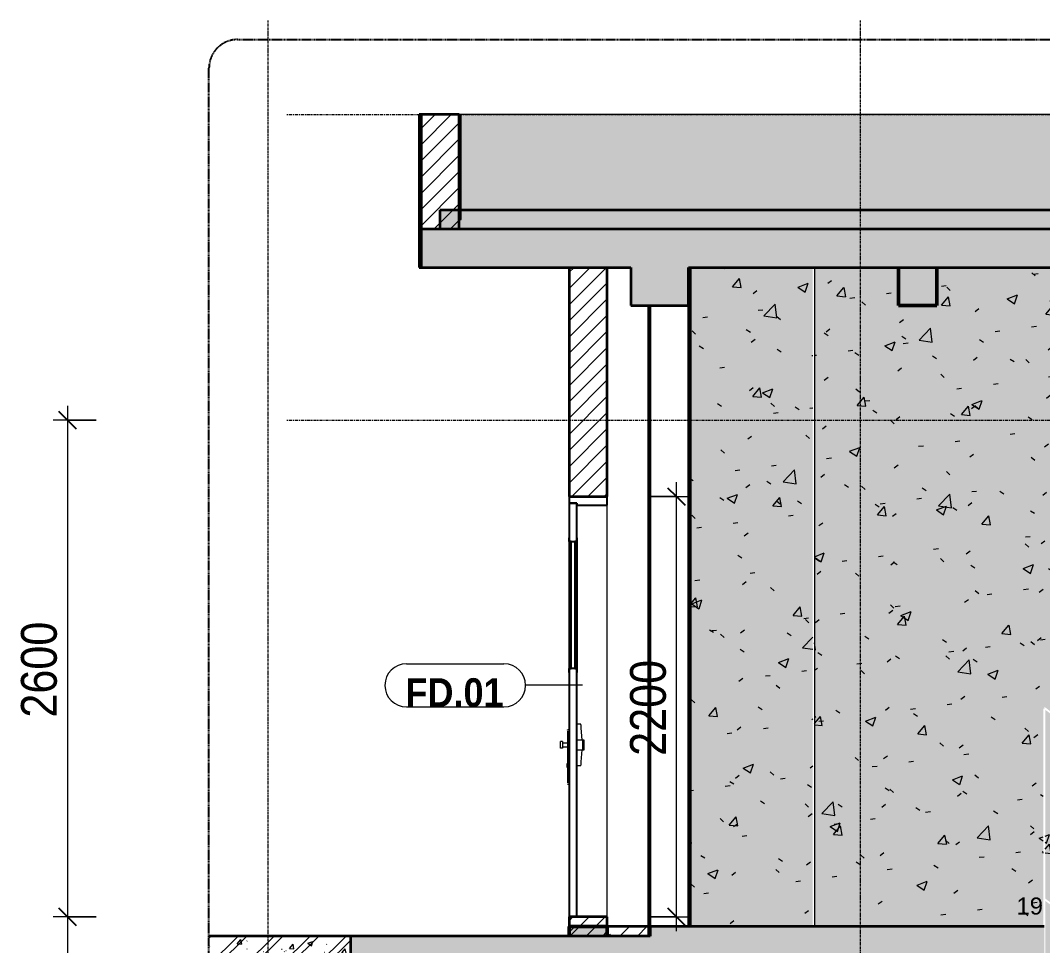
# Model space of a CAD drawing. Header units: millimetres. Extents: x 112507 to 177976, y -4970 to 80839.
# Drawn here: x 161123 to 166473, y 29450 to 34292 of the extents above; entities that cross this region are included whole.
import ezdxf

# ---------------------------------------------------------------- set-up
doc = ezdxf.new("R2010")
doc.units = ezdxf.units.MM
for name, pattern in [('Centre', [31.75, 6.35, -4.7625, 15.875, -4.7625]), ('Grid Line', [22.225, 12.7, -3.175, 3.175, -3.175]), ('Hidden', [7.14375, 4.7625, -2.38125])]:
    doc.linetypes.add(name, pattern=pattern)
for name, color, linetype, lineweight in [('0-4', 90, 'Continuous', 5), ('A-ANNO-DIMS', 211, 'Continuous', 9), ('A-ANNO-DIMS-75', 211, 'Continuous', 9), ('A-DETL-GENF', 92, 'Continuous', 18), ('A-DETL-GENF-3', 254, 'Continuous', 18), ('A-DETL-GENF-4', 92, 'Hidden', 25), ('A-DETL-MEDM', 33, 'Continuous', 35), ('A-DOOR', 31, 'Continuous', 18), ('A-DOOR-3', 31, 'Continuous', 25), ('A-DOOR-FRAM', 31, 'Continuous', 25), ('A-DOOR-FRAM-1', 31, 'Continuous', 18), ('A-DOOR-GLAZ', 31, 'Continuous', 25), ('A-DOOR-IDEN', 31, 'Continuous', 9), ('A-FLOR-FNSH-1', 7, 'Continuous', 35), ('A-FLOR-LEVL-2', 51, 'Centre', 9), ('A-FLOR-PATT-1', 253, 'Continuous', 18), ('A-FLOR-PATT-2', 8, 'Continuous', 18), ('A-WALL', 113, 'Continuous', 18), ('A-WALL-1', 7, 'Continuous', 35), ('A-WALL-FNSH-1', 250, 'Continuous', 18), ('A-WALL-PATT-2', 111, 'Continuous', 18), ('I-WALL', 2, 'Continuous', 18), ('S-BEAM-1', 43, 'Continuous', 5), ('S-BEAM-2', 90, 'Continuous', 50), ('S-GRID-1', 1, 'Grid Line', 9), ('S-STRS-ANNO', 31, 'Continuous', 18)]:
    doc.layers.add(name, color=color, linetype=linetype, lineweight=lineweight)
doc.styles.add('Arial_2', font='arial.ttf', dxfattribs={"height": 89.295})
doc.styles.add('Arial_B_2', font='arialbd.ttf', dxfattribs={"width": 0.9, "height": 150})
doc.styles.add('UTM Avo_1', font='', dxfattribs={"width": 0.9, "height": 187.5})
doc.styles.get('UTM Avo_1').set_extended_font_data('UTM Avo')
doc.dimstyles.new('1_Dim_chi_tiet_2_5_2', dxfattribs={"dimscale": 304.8, "dimtxt": 187.368928, "dimasz": 0.295276, "dimexe": 0.246063, "dimexo": 0.0625, "dimgap": 0.024606, "dimtad": 1, "dimdec": 0, "dimrnd": 5, "dimzin": 0, "dimdsep": 46, "dimtxsty": 'UTM Avo_1', "dimblk1": 'OBLIQUE', "dimblk2": 'OBLIQUE', "dimsah": 1, "dimcen": 0.09, "dimdle": 0.246063, "dimazin": 0, "dimtfac": 1, "dimtdec": 4, "dimtix": 1, "dimtmove": 0, "dimatfit": 3, "dimfxl": 0.492126, "dimfxlon": 1, "dimtvp": 1, "dimtolj": 1, "dimtzin": 0, "dimarcsym": 2})
pattern_1 = [(50, (74551.6, 15225), (546.553, -47.817), [57.15, -628.65]), (355, (74551.6, 15225), (-105.728, 573.17), [45.72, -502.92]), (100.451, (74597.17, 15221), (440.828, 525.35), [48.57, -534.27]), (46.184, (74551.6, 15377.4), (813.237, -126.128), [85.725, -942.975]), (96.636, (74619.4, 15366.9), (712.207, 742.283), [72.855, -801.405]), (351.184, (74551.6, 15377.4), (712.215, 742.276), [68.58, -754.38]), (21, (74627.8, 15339.3), (454.843, -306.796), [57.15, -628.65]), (326, (74627.8, 15339.3), (185.406, 552.564), [45.72, -502.92]), (71.451, (74665.7, 15313.73), (640.251, 245.764), [48.57, -534.27]), (37.5, (74551.62, 15225), (9.2664, 253.665), [5.029, -491.795, 5.029, -505.511, -504.825]), (37.5, (74551.62, 15225), (9.2664, 253.665), [-1007.364, 5.029, -499.796]), (7.5, (74551.62, 15225), (200.4594, 300.5414), [5.029, -286.055, 5.029, -480.365, -192.405]), (7.5, (74551.62, 15225), (200.4594, 300.5414), [-776.478, 5.029, -187.376]), (327.5, (74381.7, 15225), (406.7728, -17.1864), [5.029, -185.471, 5.029, -589.331, -788.67]), (327.5, (74381.7, 15225), (406.7728, -17.1864), [-784.86, 5.029, -783.641]), (317.5, (74305.5, 15225), (444.388, 76.28), [5.029, -242.621, 5.029, -389.687, -560.07]), (317.5, (74305.5, 15225), (444.388, 76.28), [-642.366, 5.029, -555.041]), (45, (74551.62, 15225), (-188.5854, 188.5854), []), (45, (74551.62, 15510.75), (-188.5854, 188.5854), [])]
pattern_2 = [(50, (167034.5, 15225), (273.276, -23.909), [28.575, -314.325]), (355, (167034.5, 15225), (-52.8646, 286.585), [22.86, -251.46]), (100.451, (167057.26, 15223), (220.414, 262.6745), [24.285, -267.135]), (46.184, (167034.5, 15301.2), (406.6187, -63.0646), [42.862, -471.487]), (96.636, (167068.37, 15295.94), (356.104, 371.141), [36.428, -400.703]), (351.184, (167034.5, 15301.2), (356.1075, 371.138), [34.29, -377.19]), (21, (167072.6, 15282.15), (227.4212, -153.3982), [28.575, -314.325]), (326, (167072.6, 15282.15), (92.7027, 276.282), [22.86, -251.46]), (71.451, (167091.54, 15269.37), (320.1254, 122.8816), [24.285, -267.135]), (37.5, (167034.49, 15225), (4.6325, 126.8326), [2.515, -245.897, 2.515, -252.755, -252.413]), (37.5, (167034.49, 15225), (4.6325, 126.8326), [-503.682, 2.515, -249.898]), (7.5, (167034.49, 15225), (100.2292, 150.2711), [2.515, -143.027, 2.515, -240.182, -96.203]), (7.5, (167034.49, 15225), (100.2292, 150.2711), [-388.239, 2.515, -93.688]), (327.5, (166949.53, 15225), (203.38684, -8.5935), [2.515, -92.735, 2.515, -294.665, -394.335]), (327.5, (166949.53, 15225), (203.38684, -8.5935), [-392.43, 2.515, -391.82]), (317.5, (166911.43, 15225), (222.1944, 38.1398), [2.515, -121.31, 2.515, -194.843, -280.035]), (317.5, (166911.43, 15225), (222.1944, 38.1398), [-321.183, 2.515, -277.52]), (45, (167034.49, 15225), (-94.2927, 94.2927), []), (45, (167034.49, 15367.88), (-94.2927, 94.2927), [])]
pattern_3 = [(45, (167034.49, 15225), (-42.4264, 42.4264), [])]
pattern_4 = [(50, (167034.5, 15225), (546.553, -47.817), [57.15, -628.65]), (355, (167034.5, 15225), (-105.728, 573.17), [45.72, -502.92]), (100.451, (167080.04, 15221), (440.828, 525.35), [48.57, -534.27]), (46.184, (167034.5, 15377.4), (813.237, -126.128), [85.725, -942.975]), (96.636, (167102.26, 15366.9), (712.207, 742.283), [72.855, -801.405]), (351.184, (167034.5, 15377.4), (712.215, 742.276), [68.58, -754.38]), (21, (167110.7, 15339.3), (454.843, -306.796), [57.15, -628.65]), (326, (167110.7, 15339.3), (185.406, 552.564), [45.72, -502.92]), (71.451, (167148.6, 15313.73), (640.251, 245.764), [48.57, -534.27]), (37.5, (167034.49, 15225), (9.2664, 253.665), [25.146, -471.678, 25.146, -485.394, -504.825]), (37.5, (167034.49, 15225), (9.2664, 253.665), [-1007.364, 25.146, -479.679]), (7.5, (167034.5, 15225), (200.4594, 300.5414), [25.146, -265.938, 25.146, -460.248, -192.405]), (7.5, (167034.5, 15225), (200.4594, 300.5414), [-776.478, 25.146, -167.259]), (327.5, (166864.56, 15225), (406.7728, -17.1864), [25.146, -165.354, 25.146, -569.214, -788.67]), (327.5, (166864.56, 15225), (406.7728, -17.1864), [-784.86, 25.146, -763.524]), (317.5, (166788.36, 15225), (444.388, 76.28), [25.146, -222.504, 25.146, -369.57, -560.07]), (317.5, (166788.36, 15225), (444.388, 76.28), [-642.366, 25.146, -534.924])]
pattern_5 = [(37.5, (167034.49, 15225), (-2.40047, 73.41204), [2.515, -55.397, 2.515, -62.255, -61.913]), (37.5, (167034.49, 15225), (-2.40047, 73.41204), [-122.682, 2.515, -59.398]), (7.5, (167034.49, 15225), (67.42816, 107.524), [2.515, -28.727, 2.515, -49.682, -20.003]), (7.5, (167034.49, 15225), (67.42816, 107.524), [-83.439, 2.515, -17.488]), (327.5, (166987.626, 15225), (118.6493, 0.21553), [2.515, -16.535, 2.515, -66.065, -89.535]), (327.5, (166987.626, 15225), (118.6493, 0.21553), [-87.63, 2.515, -87.02]), (317.5, (166987.63, 15225), (114.5339, 33.4393), [2.515, -7.01, 2.515, -42.443, -51.435]), (317.5, (166987.63, 15225), (114.5339, 33.4393), [-54.483, 2.515, -48.92])]

# ---------------------------------------------------------------- blocks, each defined once
blk = doc.blocks.new('NCV_TKTC_KET CAU_rvt-6-TKCS_THANG BỘ TB5 - MẶT CẮT')
at = {"layer": 'A-FLOR-PATT-1'}
h = blk.add_hatch(dxfattribs=at)
h.set_pattern_fill('FP_8', color=256, style=0, pattern_type=2)
h.set_pattern_definition(pattern_1)
h.paths.add_polyline_path([(71936.9, 29500), (71936.9, 29550), (71511.9, 29550), (71511.9, 29500)])
h = blk.add_hatch(dxfattribs=at)
h.set_pattern_fill('FP_8', color=256, style=0, pattern_type=2)
h.set_pattern_definition(pattern_1)
h.paths.add_polyline_path([(71936.9, 29500), (71936.9, 29550), (71511.9, 29550), (71511.9, 29500)])
at = {"layer": 'S-BEAM-1'}
blk.add_hatch(color=256, dxfattribs=at).paths.add_polyline_path([(73436.9, 32800), (73436.9, 33000), (73236.9, 33000), (73236.9, 32800)])
h = blk.add_hatch(color=256, dxfattribs=at)
h.paths.add_polyline_path([(71711.9, 29150), (71711.9, 29350), (71511.9, 29350), (71511.9, 29150)])
h.paths.add_polyline_path([(71711.9, 29500), (71711.9, 29550), (71511.9, 29550), (71511.9, 29500)])
at = {"layer": 'A-FLOR-FNSH-1'}
for p, q in [((71936.9, 29550), (71511.9, 29550)), ((71511.9, 29550), (71511.9, 29500))]:
    blk.add_line(p, q, dxfattribs=at)
at = {"layer": 'S-BEAM-2'}
for p, q in [((73236.9, 33000), (73236.9, 32800)), ((73436.9, 32800), (73436.9, 33000)), ((73236.9, 32800), (73436.9, 32800)), ((71711.9, 29550), (71511.9, 29550)), ((71511.9, 29550), (71511.9, 29500)), ((71711.9, 29500), (71711.9, 29550))]:
    blk.add_line(p, q, dxfattribs=at)
blk = doc.blocks.new('FD_01 - FD_01-1200x2200mm-V80-TKCS_THANG BỘ TB5 - MẶT CẮT')
at = {"layer": 'A-DOOR'}
for p, q in [((71509.9, 31565), (71509.9, 30900)), ((71553.9, 31565), (71553.9, 30900)), ((71574, 30608), (71551.9, 30608)), ((71503.9, 30572.5), (71503.9, 30302.5)), ((71511.9, 30580), (71505.9, 30580)), ((71580.5, 30525.4), (71575.5, 30588.9)), ((71466.9, 30510), (71466.9, 30517.5)), ((71476.9, 30517.5), (71466.9, 30517.5)), ((71466.9, 30500), (71466.9, 30510)), ((71466.9, 30490), (71466.9, 30500)), ((71476.9, 30517.5), (71476.9, 30510)), ((71476.9, 30510), (71476.9, 30500)), ((71503.9, 30510), (71476.9, 30510)), ((71476.9, 30500), (71476.9, 30490)), ((71503.9, 30510), (71503.9, 30509.7)), ((71583.7, 30525.4), (71551.9, 30525.4)), ((71551.9, 30525.4), (71551.9, 30474.6)), ((71590, 30525.4), (71583.7, 30525.4)), ((71583.7, 30525.4), (71583.7, 30474.6)), ((71583.7, 30474.6), (71583.7, 30525.4)), ((71590, 30474.6), (71590, 30525.4)), ((71466.9, 30482.5), (71466.9, 30490)), ((71476.9, 30482.5), (71466.9, 30482.5)), ((71476.9, 30490), (71476.9, 30482.5)), ((71476.9, 30490), (71503.9, 30490)), ((71503.9, 30490.3), (71503.9, 30490)), ((71551.9, 30474.6), (71583.7, 30474.6)), ((71575.5, 30411.1), (71580.5, 30474.6)), ((71583.7, 30474.6), (71590, 30474.6)), ((71503.9, 30406), (71501.9, 30406)), ((71501.9, 30395.1), (71501.9, 30403.2)), ((71501.9, 30397), (71501.9, 30403)), ((71501.9, 30403), (71501.9, 30403)), ((71501.9, 30397), (71501.9, 30397)), ((71501.9, 30396.2), (71501.9, 30395.1)), ((71501.9, 30381.2), (71501.9, 30395.1)), ((71503.9, 30395.1), (71501.9, 30395.1)), ((71551.9, 30392.1), (71574, 30392.1)), ((71501.9, 30381.2), (71501.9, 30381.2)), ((71501.9, 30377.8), (71503.9, 30377.8)), ((71505.9, 30295), (71511.9, 30295))]:
    blk.add_line(p, q, dxfattribs=at)
at = {"layer": 'A-DOOR', "flags": 128}
for points in [[(71575.5, 30588.9), (71575.2, 30593.1), (71574.8, 30597.2), (71574.6, 30600.8), (71574.3, 30603.8), (71574.1, 30606.1), (71574, 30607.5), (71574, 30608)], [(71503.9, 30578), (71503.9, 30578.1), (71503.9, 30578.2), (71504, 30578.2), (71504, 30578.3), (71504, 30578.4), (71504, 30578.5), (71504, 30578.6), (71504, 30578.6), (71504.1, 30578.7), (71504.1, 30578.8), (71504.1, 30578.9), (71504.2, 30578.9), (71504.2, 30579), (71504.2, 30579.1), (71504.3, 30579.1), (71504.3, 30579.2), (71504.4, 30579.3), (71504.4, 30579.3), (71504.5, 30579.4), (71504.5, 30579.4), (71504.6, 30579.5), (71504.7, 30579.5), (71504.7, 30579.6), (71504.8, 30579.6), (71504.9, 30579.7)], [(71505, 30579.8), (71505.1, 30579.8), (71505.1, 30579.8), (71505.2, 30579.9), (71505.3, 30579.9), (71505.4, 30579.9), (71505.4, 30579.9), (71505.5, 30580), (71505.6, 30580), (71505.7, 30580), (71505.8, 30580), (71505.8, 30580), (71505.9, 30580), (71505.9, 30580)], [(71574, 30392.1), (71574, 30392.5), (71574.1, 30393.9), (71574.3, 30396.2), (71574.6, 30399.2), (71574.8, 30402.8), (71575.2, 30406.9), (71575.5, 30411.1)], [(71504.9, 30295.3), (71504.8, 30295.3), (71504.7, 30295.4), (71504.7, 30295.4), (71504.6, 30295.5), (71504.6, 30295.6), (71504.5, 30295.6), (71504.4, 30295.7), (71504.4, 30295.7), (71504.3, 30295.8), (71504.3, 30295.9), (71504.3, 30295.9), (71504.2, 30296), (71504.2, 30296.1), (71504.1, 30296.1), (71504.1, 30296.2), (71504.1, 30296.3), (71504, 30296.4), (71504, 30296.4), (71504, 30296.5), (71504, 30296.6), (71504, 30296.7), (71504, 30296.7), (71503.9, 30296.8), (71503.9, 30296.9), (71503.9, 30297), (71503.9, 30297)], [(71505.9, 30295), (71505.9, 30295), (71505.8, 30295), (71505.7, 30295), (71505.6, 30295), (71505.5, 30295), (71505.5, 30295.1), (71505.4, 30295.1), (71505.3, 30295.1), (71505.2, 30295.1), (71505.2, 30295.2), (71505.1, 30295.2), (71505, 30295.2)]]:
    blk.add_lwpolyline(points, dxfattribs=at)
at = {"layer": 'A-DOOR-3'}
for p, q in [((71511.9, 31765), (71511.9, 31565)), ((71551.9, 31765), (71511.9, 31765)), ((71551.9, 31565), (71551.9, 31765)), ((71511.9, 31585), (71509.9, 31585)), ((71509.9, 31585), (71509.9, 31565)), ((71511.9, 31565), (71511.9, 31585)), ((71553.9, 31585), (71551.9, 31585)), ((71551.9, 31585), (71551.9, 31565)), ((71553.9, 31565), (71553.9, 31585)), ((71509.9, 31565), (71511.9, 31565)), ((71511.9, 31565), (71551.9, 31565)), ((71551.9, 31565), (71553.9, 31565)), ((71511.9, 30900), (71509.9, 30900)), ((71509.9, 30900), (71509.9, 30880)), ((71509.9, 30880), (71511.9, 30880)), ((71511.9, 30900), (71511.9, 29600)), ((71551.9, 30900), (71511.9, 30900)), ((71511.9, 30880), (71511.9, 30900)), ((71551.9, 29600), (71551.9, 30900)), ((71553.9, 30900), (71551.9, 30900)), ((71551.9, 30900), (71551.9, 30880)), ((71551.9, 30880), (71553.9, 30880)), ((71553.9, 30880), (71553.9, 30900)), ((71511.9, 29600), (71551.9, 29600))]:
    blk.add_line(p, q, dxfattribs=at)
at = {"layer": 'A-DOOR-FRAM'}
for p, q in [((71711.9, 31800), (71511.9, 31800)), ((71511.9, 31800), (71511.9, 31765)), ((71711.9, 31755), (71711.9, 31800)), ((71511.9, 31765), (71551.9, 31765)), ((71551.9, 31765), (71551.9, 31755)), ((71551.9, 31755), (71711.9, 31755))]:
    blk.add_line(p, q, dxfattribs=at)
at = {"layer": 'A-DOOR-FRAM-1'}
blk.add_line((71711.9, 29600), (71711.9, 31755), dxfattribs=at)
at = {"layer": 'A-DOOR-GLAZ'}
for p, q in [((71521.9, 31565), (71511.9, 31565)), ((71511.9, 31565), (71511.9, 30900)), ((71521.9, 30900), (71521.9, 31565)), ((71551.9, 31565), (71541.9, 31565)), ((71541.9, 31565), (71541.9, 30900)), ((71551.9, 30900), (71551.9, 31565)), ((71511.9, 30900), (71521.9, 30900)), ((71541.9, 30900), (71551.9, 30900))]:
    blk.add_line(p, q, dxfattribs=at)
blk = doc.blocks.new('BORDER VIEW - BORDER VIEW-3767319-TKCS_THANG BỘ TB5 - MẶT CẮT')
at = {"layer": 'A-DETL-GENF-4'}
for p, q in [((69776.9, 34192.6), (78260.4, 34192.6)), ((69626.9, -2344.9), (69626.9, 34042.6))]:
    blk.add_line(p, q, dxfattribs=at)
blk.add_arc((69776.9, 34042.6), 150, 90, 180, dxfattribs=at)
blk = doc.blocks.new('DIMBLOCK163-TKCS_THANG BỘ TB5 - MẶT CẮT')
at = {"layer": 'A-ANNO-DIMS-75'}
for p, q in [((161369.2, 32275), (161369.2, 29600)), ((161519.2, 32200), (161294.2, 32200)), ((161369.2, 32200), (161519.2, 32200)), ((161519.2, 29600), (161294.2, 29600)), ((161369.2, 29600), (161519.2, 29600))]:
    blk.add_line(p, q, dxfattribs=at)
at = {"layer": 'A-ANNO-DIMS-75', "lineweight": 25}
for p, q in [((161369.2, 32200), (161324.2, 32245)), ((161369.2, 32200), (161414.2, 32155)), ((161369.2, 29600), (161324.2, 29645)), ((161369.2, 29600), (161414.2, 29555))]:
    blk.add_line(p, q, dxfattribs=at)
at = {"layer": 'A-ANNO-DIMS-75', "color": 0, "insert": (161125.7, 30643.2), "char_height": 187.5, "width": 616.236, "attachment_point": 1, "rotation": 90, "line_spacing_factor": 1.110334, "style": 'UTM Avo_1'}
blk.add_mtext('2600', dxfattribs=at)
blk = doc.blocks.new('_Oblique')
at = {"color": 0, "linetype": 'ByBlock', "lineweight": -2}
blk.add_line((-0.5, -0.5), (0.5, 0.5), dxfattribs=at)
blk = doc.blocks.new('DIMBLOCK164-TKCS_THANG BỘ TB5 - MẶT CẮT')
at = {"layer": 'A-ANNO-DIMS-75', "lineweight": 25}
for p, q in [((161369.2, 29600), (161324.2, 29645)), ((161369.2, 29600), (161414.2, 29555)), ((161369.2, 27705.3), (161324.2, 27750.3)), ((161369.2, 27705.3), (161414.2, 27660.3))]:
    blk.add_line(p, q, dxfattribs=at)
at = {"layer": 'A-ANNO-DIMS-75'}
for p, q in [((161519.2, 29600), (161294.2, 29600)), ((161369.2, 29600), (161369.2, 27705.3)), ((161369.2, 29600), (161519.2, 29600)), ((161519.2, 27705.3), (161294.2, 27705.3)), ((161369.2, 27705.3), (161519.2, 27705.3))]:
    blk.add_line(p, q, dxfattribs=at)
at = {"layer": 'A-ANNO-DIMS-75', "color": 0, "insert": (161125.7, 28395.9), "char_height": 187.5, "width": 616.236, "attachment_point": 1, "rotation": 90, "line_spacing_factor": 1.110334, "style": 'UTM Avo_1'}
blk.add_mtext('1895', dxfattribs=at)
blk = doc.blocks.new('STN_Door Tag - STN_Door Tag-1788670-TKCS_THANG BỘ TB5 - MẶT CẮT')
at = {"layer": 'A-DOOR-IDEN'}
for p, q in [((70661.1, 30925.3), (71171.1, 30925.3)), ((70661.1, 30698.8), (71171.1, 30698.8))]:
    blk.add_line(p, q, dxfattribs=at)
for centre, start, end in [((70661.1, 30812.1), 90, 270), ((71171.1, 30812.1), 270, 90)]:
    blk.add_arc(centre, 113.2, start, end, dxfattribs=at)
blk = doc.blocks.new('DIMBLOCK200-TKCS_THANG BỘ TB5 - MẶT CẮT')
at = {"layer": 'A-ANNO-DIMS-75', "lineweight": 25}
for p, q in [((164557.5, 31800), (164512.5, 31845)), ((164557.5, 31800), (164602.5, 31755)), ((164557.5, 29600), (164512.5, 29645)), ((164557.5, 29600), (164602.5, 29555))]:
    blk.add_line(p, q, dxfattribs=at)
at = {"layer": 'A-ANNO-DIMS-75'}
for p, q in [((164557.5, 29525), (164557.5, 31875)), ((164407.5, 31800), (164632.5, 31800)), ((164557.5, 31800), (164407.5, 31800)), ((164407.5, 29600), (164632.5, 29600)), ((164557.5, 29600), (164407.5, 29600))]:
    blk.add_line(p, q, dxfattribs=at)
at = {"layer": 'A-ANNO-DIMS-75', "color": 0, "insert": (164313.9, 30443.2), "char_height": 187.5, "width": 616.236, "attachment_point": 1, "rotation": 90, "line_spacing_factor": 1.110334, "style": 'UTM Avo_1'}
blk.add_mtext('2200', dxfattribs=at)

msp = doc.modelspace()

# ---------------------------------------------------------------- hatches: boundary and pattern name
at = {"layer": 'A-DETL-GENF-3'}
h = msp.add_hatch(dxfattribs=at)
h.set_pattern_fill('FP_8', color=256, style=0, pattern_type=2)
h.set_pattern_definition([(50, (167034.5, 15225), (546.553, -47.817), [57.15, -628.65]), (355, (167034.5, 15225), (-105.728, 573.17), [45.72, -502.92]), (100.451, (167080.04, 15221), (440.828, 525.35), [48.57, -534.27]), (46.184, (167034.5, 15377.4), (813.237, -126.128), [85.725, -942.975]), (96.636, (167102.26, 15366.9), (712.207, 742.283), [72.855, -801.405]), (351.184, (167034.5, 15377.4), (712.215, 742.276), [68.58, -754.38]), (21, (167110.7, 15339.3), (454.843, -306.796), [57.15, -628.65]), (326, (167110.7, 15339.3), (185.406, 552.564), [45.72, -502.92]), (71.451, (167148.6, 15313.73), (640.251, 245.764), [48.57, -534.27]), (37.5, (167034.49, 15225), (9.2664, 253.665), [5.029, -491.795, 5.029, -505.511, -504.825]), (37.5, (167034.49, 15225), (9.2664, 253.665), [-1007.364, 5.029, -499.796]), (7.5, (167034.5, 15225), (200.4594, 300.5414), [5.029, -286.055, 5.029, -480.365, -192.405]), (7.5, (167034.5, 15225), (200.4594, 300.5414), [-776.478, 5.029, -187.376]), (327.5, (166864.56, 15225), (406.7728, -17.1864), [5.029, -185.471, 5.029, -589.331, -788.67]), (327.5, (166864.56, 15225), (406.7728, -17.1864), [-784.86, 5.029, -783.641]), (317.5, (166788.36, 15225), (444.388, 76.2803), [5.029, -242.621, 5.029, -389.687, -560.07]), (317.5, (166788.36, 15225), (444.388, 76.2803), [-642.366, 5.029, -555.041]), (45, (167034.5, 15225), (-188.5854, 188.5854), []), (45, (167034.5, 15510.75), (-188.5854, 188.5854), [])])
h.paths.add_polyline_path([(170416.1, 50), (170719.8, 50), (170719.8, 650), (168819.8, 650), (168819.8, 450), (170416.1, 450)])
h.paths.add_polyline_path([(166799.8, 1750), (166999.8, 1750), (166999.8, 2150), (164419.8, 2150), (164419.8, 2130), (162849.8, 2130), (162849.8, 1960), (164419.8, 1960), (164419.8, 1750), (164619.8, 1750), (164619.8, 1980), (166799.8, 1980)])
h.paths.add_polyline_path([(170416.1, 3110), (170716.1, 3110), (170716.1, 3710), (170416.1, 3710)])
h.paths.add_polyline_path([(164419.8, 5150), (164619.8, 5150), (164619.8, 5380), (166281.9, 5380), (166281.9, 5150), (166481.9, 5150), (166481.9, 5550), (164419.8, 5550), (164419.8, 5530), (162849.8, 5530), (162849.8, 5360), (164419.8, 5360)])
h.paths.add_polyline_path([(170519.8, 5380), (170719.8, 5380), (170719.8, 5600), (170519.8, 5600), (170519.8, 5545.7)])
h.paths.add_polyline_path([(170416.1, 6700), (170716.1, 6700), (170716.1, 7300), (170416.1, 7300)])
h.paths.add_polyline_path([(166281.9, 8550), (166481.9, 8550), (166481.9, 8950), (164419.8, 8950), (164419.8, 8930), (162849.8, 8930), (162849.8, 8760), (164419.8, 8760), (164419.8, 8550), (164621.1, 8550), (164621.1, 8780), (166281.9, 8780)])
h.paths.add_polyline_path([(170719.8, 8780), (170719.8, 9000), (170519.8, 9000), (170519.8, 8780)])
h.paths.add_polyline_path([(170716.1, 10100), (170716.1, 10700), (170416.1, 10700), (170416.1, 10100)])
h.paths.add_polyline_path([(164619.8, 11950), (164619.8, 12180), (166281.9, 12180), (166281.9, 11950), (166481.9, 11950), (166481.9, 12350), (164419.8, 12350), (164419.8, 12330), (162849.8, 12330), (162849.8, 12160), (164419.8, 12160), (164419.8, 11950), (164529.4, 11950)])
h.paths.add_polyline_path([(170719.8, 12180), (170719.8, 12400), (170519.8, 12400), (170519.8, 12180)])
h.paths.add_polyline_path([(170416.1, 13500), (170716.1, 13500), (170716.1, 14100), (170416.1, 14100)])
h.paths.add_polyline_path([(164419.8, 15350), (164619.8, 15350), (164619.8, 15580), (166281.9, 15580), (166281.9, 15350), (166481.9, 15350), (166481.9, 15750), (164419.8, 15750), (164419.8, 15730), (162849.8, 15730), (162849.8, 15560), (164419.8, 15560), (164419.8, 15353.1)])
h.paths.add_polyline_path([(170519.8, 15580), (170719.8, 15580), (170719.8, 15800), (170519.8, 15800)])
h.paths.add_polyline_path([(170416.1, 16900), (170716.1, 16900), (170716.1, 17500), (170416.1, 17500)])
h.paths.add_polyline_path([(164529.4, 18750), (164619.8, 18750), (164619.8, 18980), (166281.9, 18980), (166281.9, 18750), (166481.9, 18750), (166481.9, 19150), (164419.8, 19150), (164419.8, 19130), (162849.8, 19130), (162849.8, 18960), (164419.8, 18960), (164419.8, 18750)])
h.paths.add_polyline_path([(170519.8, 18980), (170719.8, 18980), (170719.8, 19200), (170519.8, 19200)])
h.paths.add_polyline_path([(170416.1, 20300), (170716.1, 20300), (170716.1, 20900), (170416.1, 20900)])
h.paths.add_polyline_path([(164529.4, 22150), (164619.8, 22150), (164619.8, 22380), (166281.9, 22380), (166281.9, 22150), (166481.9, 22150), (166481.9, 22550), (164419.8, 22550), (164419.8, 22530), (162849.8, 22530), (162849.8, 22360), (164419.8, 22360), (164419.8, 22150)])
h.paths.add_polyline_path([(170716.1, 23700), (170716.1, 24300), (170416.1, 24300), (170416.1, 23700)])
h.paths.add_polyline_path([(164529.4, 25550), (164619.8, 25550), (164619.8, 25780), (166281.9, 25780), (166281.9, 25550), (166481.9, 25550), (166481.9, 25950), (164419.8, 25950), (164419.8, 25930), (162849.8, 25930), (162849.8, 25760), (164419.8, 25760), (164419.8, 25550)])
h.paths.add_polyline_path([(170519.8, 25780), (170719.8, 25780), (170719.8, 26000), (170519.8, 26000)])
h.paths.add_polyline_path([(170716.1, 27200), (170716.1, 27800), (170416.1, 27800), (170416.1, 27200)])
h.paths.add_polyline_path([(164619.8, 29150), (164619.8, 29350), (166281.9, 29350), (166281.9, 29150), (166481.9, 29150), (166481.9, 29550), (164419.8, 29550), (164419.8, 29500), (162849.8, 29500), (162849.8, 29350), (164419.8, 29350), (164419.8, 29150), (164529.4, 29150)])
h.paths.add_polyline_path([(170670.7, 29300), (170719.8, 29300), (170719.8, 29650), (170519.8, 29650), (170519.8, 29300)])
h.paths.add_polyline_path([(164619.8, 32800), (164619.8, 33000), (170719.8, 33000), (170719.8, 33200), (163219.8, 33200), (163219.8, 33000), (164318.2, 33000), (164318.2, 32800), (164529.4, 32800)])
at = {"layer": 'A-FLOR-PATT-2'}
h = msp.add_hatch(dxfattribs=at)
h.set_pattern_fill('FP_7', color=256, style=0, pattern_type=2)
h.set_pattern_definition(pattern_2)
h.paths.add_polyline_path([(170518.2, 33200), (170518.2, 33300), (163318.2, 33300), (163318.2, 33200), (166985.9, 33200)])
h = msp.add_hatch(dxfattribs=at)
h.set_pattern_fill('FP_7', color=256, style=0, pattern_type=2)
h.set_pattern_definition(pattern_2)
h.paths.add_polyline_path([(162849.8, 29350), (162849.8, 29500), (162109.8, 29500), (162109.8, 29350)])
at = {"layer": 'A-WALL-PATT-2'}
h = msp.add_hatch(dxfattribs=at)
h.set_pattern_fill('FP_6', color=256, style=0, pattern_type=2)
h.set_pattern_definition(pattern_3)
h.paths.add_polyline_path([(163219.8, 33200), (163419.8, 33200), (163419.8, 33800), (163219.8, 33800)])
msp.add_hatch(color=256, dxfattribs=at).paths.add_polyline_path([(170517.3, 33300), (170518.2, 33300), (170518.2, 33800), (163429.8, 33800), (163429.8, 33300), (170508.2, 33300)])
h = msp.add_hatch(dxfattribs=at)
h.set_pattern_fill('FP_6', color=256, style=0, pattern_type=2)
h.set_pattern_definition(pattern_3)
h.paths.add_polyline_path([(164194.8, 29300), (164194.8, 29350), (163994.8, 29350), (163994.8, 29300)])
h.paths.add_polyline_path([(163994.8, 29500), (164194.8, 29500), (164194.8, 29600), (163994.8, 29600)])
h.paths.add_polyline_path([(164194.8, 31800), (164194.8, 33000), (163994.8, 33000), (163994.8, 31800)])
h = msp.add_hatch(dxfattribs=at)
h.set_pattern_fill('FP_16', color=256, style=0, pattern_type=2)
h.set_pattern_definition([(45, (167034.49, 15225), (-39.77476, 39.77476), [])])
h.paths.add_polyline_path([(164619.8, 29300), (164629.8, 29300), (164629.8, 29350), (164619.8, 29350)])
h.paths.add_polyline_path([(164629.8, 29550), (164629.8, 33000), (164619.8, 33000), (164619.8, 29550)])
h = msp.add_hatch(dxfattribs=at)
h.set_pattern_fill('FP_13', color=256, style=0, pattern_type=2)
h.set_pattern_definition(pattern_4)
h.paths.add_polyline_path([(165269.8, 29300), (165269.8, 29350), (164629.8, 29350), (164629.8, 29300)])
h.paths.add_polyline_path([(165269.8, 29550), (165269.8, 33000), (164629.8, 33000), (164629.8, 29550), (164645.5, 29550)])
h = msp.add_hatch(dxfattribs=at)
h.set_pattern_fill('FP_15', color=256, style=0, pattern_type=2)
h.set_pattern_definition(pattern_5)
h.paths.add_polyline_path([(165269.8, 29300), (165269.8, 29350), (164629.8, 29350), (164629.8, 29300)])
h.paths.add_polyline_path([(165269.8, 29550), (165269.8, 33000), (164629.8, 33000), (164629.8, 29550), (164645.5, 29550)])
h = msp.add_hatch(dxfattribs=at)
h.set_pattern_fill('FP_13', color=256, style=0, pattern_type=2)
h.set_pattern_definition(pattern_4)
h.paths.add_polyline_path([(167896.1, 29300), (167896.1, 29657), (167787.8, 29735.9), (167787.8, 29300)])
h.paths.add_polyline_path([(167906.1, 29300), (168014.4, 29300), (168014.4, 29570.8), (167906.1, 29649.7)])
h.paths.add_polyline_path([(167030.7, 29300), (167068.2, 29300), (167068.2, 30260.3), (166959.9, 30339.2), (166959.9, 29351.6), (166985.9, 29332.7)])
h.paths.add_polyline_path([(166741.9, 29300), (167013.8, 29300), (166486.9, 29684), (166486.9, 29410.5), (166741.9, 29410.5), (166741.9, 29350)])
h.paths.add_polyline_path([(165279.8, 29300), (165516.1, 29300), (165516.1, 29350), (165279.8, 29350)])
h.paths.add_polyline_path([(168024.4, 29300), (168132.6, 29300), (168132.6, 29484.6), (168024.4, 29563.5)])
h.paths.add_polyline_path([(165816.1, 29300), (166281.9, 29300), (166281.9, 29350), (165816.1, 29350)])
h.paths.add_polyline_path([(167078.2, 29300), (167186.5, 29300), (167186.5, 30174.1), (167078.2, 30253), (167078.2, 29700)])
h.paths.add_polyline_path([(167196.5, 29300), (167304.7, 29300), (167304.7, 30087.9), (167196.5, 30166.9), (167196.5, 29700)])
h.paths.add_polyline_path([(167777.8, 29300), (167777.8, 29743.2), (167669.6, 29822.1), (167669.6, 29300)])
h.paths.add_polyline_path([(168142.6, 29300), (168250.9, 29300), (168250.9, 29398.4), (168142.6, 29477.3)])
h.paths.add_polyline_path([(167314.7, 29300), (167423, 29300), (167423, 30001.8), (167314.7, 30080.7), (167314.7, 29700)])
h.paths.add_polyline_path([(168403, 29300), (170519.8, 29300), (170519.8, 32800), (170518.2, 32800), (170518.2, 33000), (165919.8, 33000), (165919.8, 32800), (165719.8, 32800), (165719.8, 33000), (165279.8, 33000), (165279.8, 29550), (166476.9, 29550), (166476.9, 30691.3), (166481.9, 30687.6), (166481.9, 30700), (168379.2, 29317.3)])
h.paths.add_polyline_path([(168260.9, 29300), (168369.2, 29300), (168369.2, 29312.3), (168260.9, 29391.2)])
h.paths.add_polyline_path([(167433, 29300), (167541.3, 29300), (167541.3, 29915.6), (167433, 29994.5), (167433, 29700)])
h.paths.add_polyline_path([(167659.6, 29300), (167659.6, 29829.4), (167551.3, 29908.3), (167551.3, 29300)])
h.paths.add_polyline_path([(168379.2, 29300), (168386, 29300), (168379.2, 29305)])
h.paths.add_polyline_path([(166949.9, 29358.9), (166949.9, 30346.5), (166841.7, 30425.4), (166841.7, 29437.8), (166879.1, 29410.5)])
h.paths.add_polyline_path([(166831.7, 29445.1), (166831.7, 30432.7), (166723.4, 30511.6), (166723.4, 29524), (166741.9, 29510.5)])
h.paths.add_polyline_path([(166713.4, 29531.3), (166713.4, 30518.9), (166605.1, 30597.8), (166605.1, 29610.2), (166687.7, 29550)])
h.paths.add_polyline_path([(166595.1, 29617.5), (166595.1, 30605.1), (166486.9, 30684), (166486.9, 29696.4)])
h = msp.add_hatch(dxfattribs=at)
h.set_pattern_fill('FP_15', color=256, style=0, pattern_type=2)
h.set_pattern_definition(pattern_5)
h.paths.add_polyline_path([(167896.1, 29300), (167896.1, 29657), (167787.8, 29735.9), (167787.8, 29300)])
h.paths.add_polyline_path([(167906.1, 29300), (168014.4, 29300), (168014.4, 29570.8), (167906.1, 29649.7)])
h.paths.add_polyline_path([(167030.7, 29300), (167068.2, 29300), (167068.2, 30260.3), (166959.9, 30339.2), (166959.9, 29351.6), (166985.9, 29332.7)])
h.paths.add_polyline_path([(166741.9, 29300), (167013.8, 29300), (166486.9, 29684), (166486.9, 29410.5), (166741.9, 29410.5), (166741.9, 29350)])
h.paths.add_polyline_path([(165279.8, 29300), (165516.1, 29300), (165516.1, 29350), (165279.8, 29350)])
h.paths.add_polyline_path([(168024.4, 29300), (168132.6, 29300), (168132.6, 29484.6), (168024.4, 29563.5)])
h.paths.add_polyline_path([(165816.1, 29300), (166281.9, 29300), (166281.9, 29350), (165816.1, 29350)])
h.paths.add_polyline_path([(167078.2, 29300), (167186.5, 29300), (167186.5, 30174.1), (167078.2, 30253), (167078.2, 29700)])
h.paths.add_polyline_path([(167196.5, 29300), (167304.7, 29300), (167304.7, 30087.9), (167196.5, 30166.9), (167196.5, 29700)])
h.paths.add_polyline_path([(167777.8, 29300), (167777.8, 29743.2), (167669.6, 29822.1), (167669.6, 29300)])
h.paths.add_polyline_path([(168142.6, 29300), (168250.9, 29300), (168250.9, 29398.4), (168142.6, 29477.3)])
h.paths.add_polyline_path([(167314.7, 29300), (167423, 29300), (167423, 30001.8), (167314.7, 30080.7), (167314.7, 29700)])
h.paths.add_polyline_path([(168403, 29300), (170519.8, 29300), (170519.8, 32800), (170518.2, 32800), (170518.2, 33000), (165919.8, 33000), (165919.8, 32800), (165719.8, 32800), (165719.8, 33000), (165279.8, 33000), (165279.8, 29550), (166476.9, 29550), (166476.9, 30691.3), (166481.9, 30687.6), (166481.9, 30700), (168379.2, 29317.3)])
h.paths.add_polyline_path([(168260.9, 29300), (168369.2, 29300), (168369.2, 29312.3), (168260.9, 29391.2)])
h.paths.add_polyline_path([(167433, 29300), (167541.3, 29300), (167541.3, 29915.6), (167433, 29994.5), (167433, 29700)])
h.paths.add_polyline_path([(167659.6, 29300), (167659.6, 29829.4), (167551.3, 29908.3), (167551.3, 29300)])
h.paths.add_polyline_path([(168379.2, 29300), (168386, 29300), (168379.2, 29305)])
h.paths.add_polyline_path([(166949.9, 29358.9), (166949.9, 30346.5), (166841.7, 30425.4), (166841.7, 29437.8), (166879.1, 29410.5)])
h.paths.add_polyline_path([(166831.7, 29445.1), (166831.7, 30432.7), (166723.4, 30511.6), (166723.4, 29524), (166741.9, 29510.5)])
h.paths.add_polyline_path([(166713.4, 29531.3), (166713.4, 30518.9), (166605.1, 30597.8), (166605.1, 29610.2), (166687.7, 29550)])
h.paths.add_polyline_path([(166595.1, 29617.5), (166595.1, 30605.1), (166486.9, 30684), (166486.9, 29696.4)])

# ---------------------------------------------------------------- linework, layer by layer
at = {"layer": 'A-DETL-MEDM'}
for p, q in [((170719.8, 33200), (163219.8, 33200)), ((163219.8, 33200), (163219.8, 33000)), ((163219.8, 33000), (164318.2, 33000)), ((164318.2, 33000), (164318.2, 32800)), ((164619.8, 32800), (164619.8, 33000)), ((164619.8, 33000), (170719.8, 33000)), ((164318.2, 32800), (164619.8, 32800)), ((166481.9, 29550), (164419.8, 29550)), ((164419.8, 29550), (164419.8, 29500)), ((164419.8, 29500), (162849.8, 29500)), ((162849.8, 29500), (162849.8, 29350))]:
    msp.add_line(p, q, dxfattribs=at)
at = {"layer": 'A-DOOR-IDEN'}
msp.add_line((164065.1, 30812.8), (163767.2, 30812.8), dxfattribs=at)
at = {"layer": 'A-FLOR-FNSH-1'}
for p, q in [((170518.2, 33300), (163318.2, 33300)), ((163318.2, 33300), (163318.2, 33200)), ((162849.8, 29500), (162109.8, 29500))]:
    msp.add_line(p, q, dxfattribs=at)
at = {"layer": 'A-FLOR-LEVL-2'}
for p, q in [((162518.1, 33800), (172755.3, 33800)), ((162518.1, 32200), (172755.3, 32200))]:
    msp.add_line(p, q, dxfattribs=at)
at = {"layer": 'A-WALL'}
msp.add_line((170508.2, 33800), (163429.8, 33800), dxfattribs=at)
at = {"layer": 'A-WALL-1'}
for p, q in [((163419.8, 33800), (163209.8, 33800)), ((163209.8, 33800), (163209.8, 33000)), ((163219.8, 33800), (163219.8, 33200)), ((163419.8, 33200), (163419.8, 33800)), ((163209.8, 33000), (163219.8, 33000)), ((163994.8, 33000), (163994.8, 31800)), ((164194.8, 31800), (164194.8, 33000)), ((164629.8, 29550), (164629.8, 33000)), ((164409.8, 32800), (164409.8, 29500)), ((164419.8, 29550), (164419.8, 32800)), ((164619.8, 32800), (164619.8, 29550)), ((163994.8, 31800), (164194.8, 31800)), ((163994.8, 29600), (163994.8, 29500)), ((164194.8, 29600), (163994.8, 29600)), ((164194.8, 29500), (164194.8, 29600))]:
    msp.add_line(p, q, dxfattribs=at)
at = {"layer": 'A-WALL-FNSH-1'}
for p, q in [((163429.8, 33800), (163419.8, 33800)), ((163429.8, 33250), (163429.8, 33800)), ((163419.8, 33250), (163429.8, 33250))]:
    msp.add_line(p, q, dxfattribs=at)
at = {"layer": 'I-WALL'}
msp.add_line((165279.8, 33000), (165279.8, 29550), dxfattribs=at)
at = {"layer": 'S-GRID-1'}
for p, q in [((162419.8, 32417.5), (162419.8, 34292.5)), ((165519.8, 32417.5), (165519.8, 34292.5)), ((162419.8, -2419.9), (162419.8, 32417.5)), ((165519.8, -2419.9), (165519.8, 32417.5))]:
    msp.add_line(p, q, dxfattribs=at)

# ---------------------------------------------------------------- block references
at = {"layer": '0-4'}
msp.add_blockref('NCV_TKTC_KET CAU_rvt-6-TKCS_THANG BỘ TB5 - MẶT CẮT', (92482.9, 0), dxfattribs=at)
at = {"layer": 'A-DETL-GENF'}
msp.add_blockref('BORDER VIEW - BORDER VIEW-3767319-TKCS_THANG BỘ TB5 - MẶT CẮT', (92482.9, 0), dxfattribs=at)
at = {"layer": 'A-DOOR'}
msp.add_blockref('FD_01 - FD_01-1200x2200mm-V80-TKCS_THANG BỘ TB5 - MẶT CẮT', (92482.9, 0), dxfattribs=at)
at = {"layer": 'A-DOOR-IDEN'}
msp.add_blockref('STN_Door Tag - STN_Door Tag-1788670-TKCS_THANG BỘ TB5 - MẶT CẮT', (92482.9, 0), dxfattribs=at)

# ---------------------------------------------------------------- texts
at = {"layer": 'A-DOOR-IDEN', "insert": (163395.1, 30773.2), "char_height": 150, "width": 527.175, "attachment_point": 5, "line_spacing_factor": 0.936439, "style": 'Arial_B_2'}
msp.add_mtext('\\pt3.375,6.75,10.125,13.5,16.875,20.25,23.625,27,30.375,33.75,37.125,40.5,43.875,47.25,50.625,54,57.375,60.75,64.125,67.5,70.875,74.25,77.625,81,84.375,87.75,91.125,94.5,97.875,101.25,104.625,108;FD.01', dxfattribs=at)
at = {"layer": 'S-STRS-ANNO', "insert": (166336.6, 29701.6), "char_height": 89.3, "width": 164.828, "attachment_point": 1, "line_spacing_factor": 0.941778, "style": 'Arial_2'}
msp.add_mtext('19', dxfattribs=at)

# ---------------------------------------------------------------- dimensions: what is measured, and where the dimension line sits
at = {"layer": 'A-ANNO-DIMS'}
for base, p1, p2, override, picture, middle in [((161369.2, 29600), (161519.2, 32200), (161519.2, 29600), {"dimpost": '<>', "dimfxl": 2600}, 'DIMBLOCK163-TKCS_THANG BỘ TB5 - MẶT CẮT', (161264.7, 30900)), ((164557.5, 31800), (164407.5, 29600), (164407.5, 31800), {"dimpost": '<>', "dimfxl": 2200}, 'DIMBLOCK200-TKCS_THANG BỘ TB5 - MẶT CẮT', (164452.9, 30700)), ((161369.2, 27705.3), (161519.2, 29600), (161519.2, 27705.3), {"dimpost": '<>', "dimfxl": 1894.736842}, 'DIMBLOCK164-TKCS_THANG BỘ TB5 - MẶT CẮT', (161264.7, 28652.6))]:
    dim = msp.add_linear_dim(base=base, p1=p1, p2=p2, angle=90, dimstyle='1_Dim_chi_tiet_2_5_2', override=override, dxfattribs=at)
    dim.commit()
    dim.dimension.update_dxf_attribs({"geometry": picture, "text_midpoint": middle})

doc.saveas('drawing.dxf')
